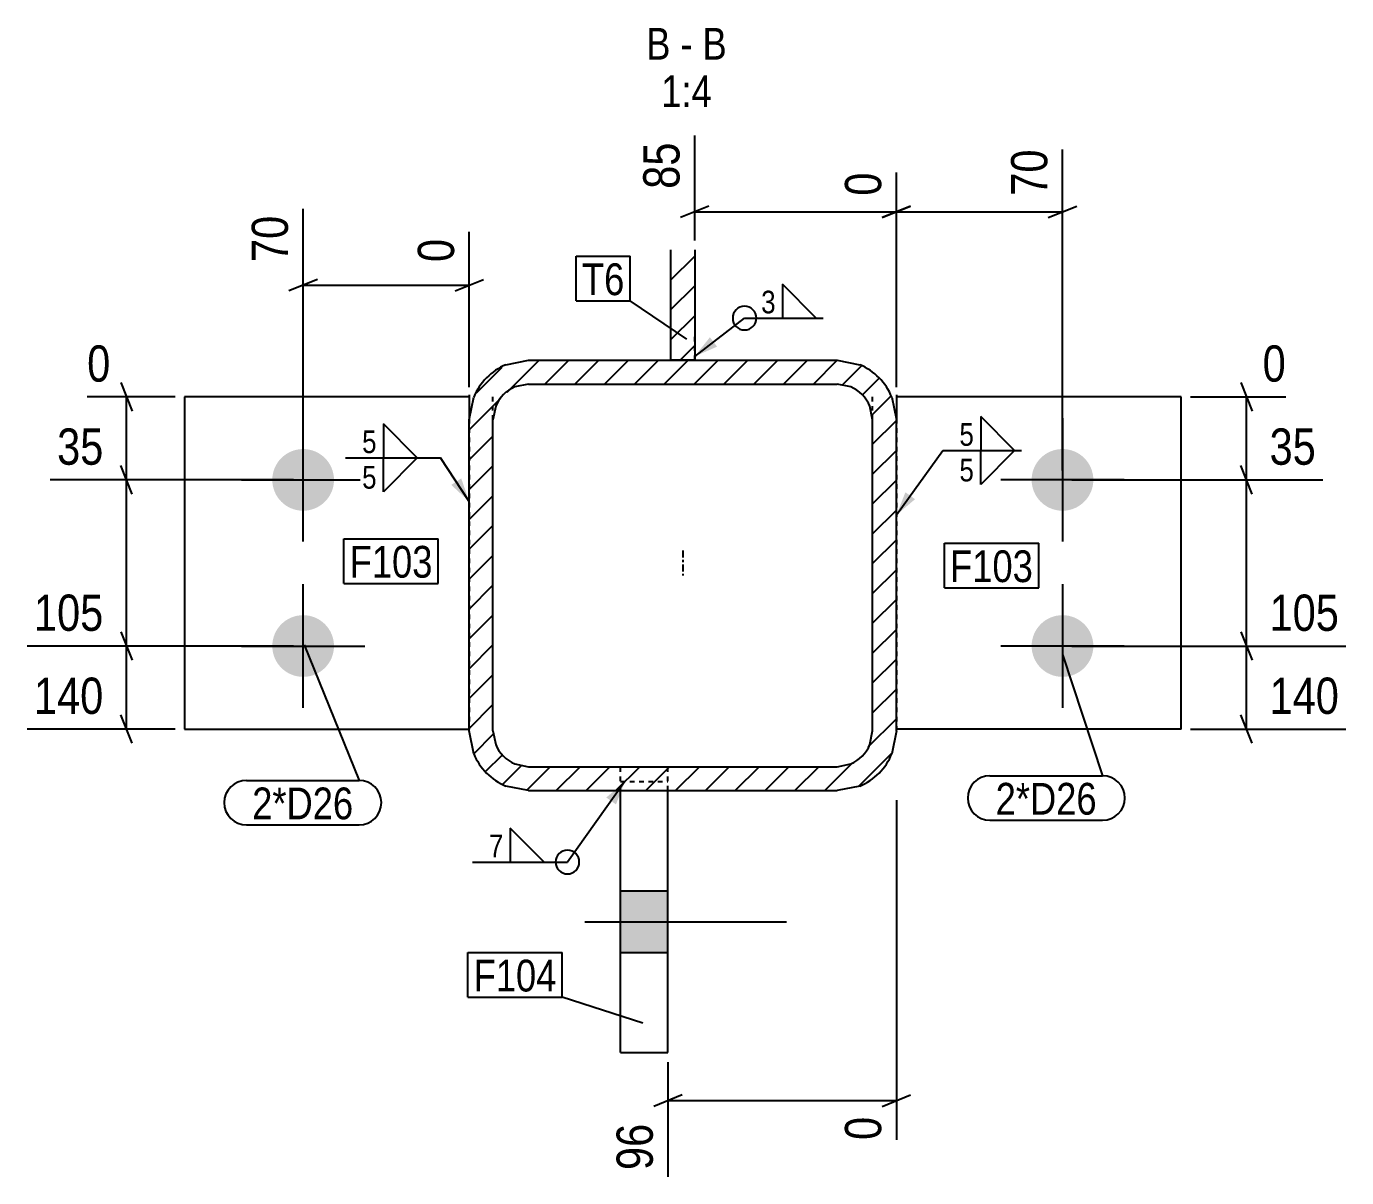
# Model space of a CAD drawing. Header units: millimetres. Extents: x 12 to 36661, y 8 to 829.
# Drawn here: x 20532 to 21089, y 9 to 494 of the extents above; entities that cross this region are included whole.
import ezdxf

# ---------------------------------------------------------------- set-up
doc = ezdxf.new("R2010")
doc.units = ezdxf.units.MM
doc.linetypes.add('DXK_LINE_DOT2', pattern=[3.9198, 1.9599, -1.9599])
doc.linetypes.add('DXK_LINE_DOT3', pattern=[5.9187, 2.979, -0.9799, 0.9799, -0.9799])
for name, color, linetype in [('MÅLSÆTNING', 7, 'Continuous'), ('STÅL', 7, 'Continuous'), ('TEKST', 7, 'Continuous')]:
    doc.layers.add(name, color=color, linetype=linetype)
doc.styles.add('Arial Narrow', font='ARIALN.TTF', dxfattribs={"height": 0.2})

msp = doc.modelspace()

# ---------------------------------------------------------------- hatches: boundary and pattern name
at = {"layer": 'STÅL', "linetype": 'Continuous'}
h = msp.add_hatch(dxfattribs=at)
h.set_pattern_fill('', scale=2.8, style=0, pattern_type=0)
h.set_pattern_definition([(45, (20803.776, 400.188), (-6.2862, 6.2862), [])])
h.paths.add_polyline_path([(20813.78, 400.19), (20803.78, 400.19), (20803.78, 353.73), (20813.78, 353.73)])
h = msp.add_hatch(dxfattribs=at)
h.set_pattern_fill('', scale=2.8, style=0, pattern_type=0)
h.set_pattern_definition([(45, (20720.6795, 187.924), (-6.28618, 6.28618), [])])
h.paths.add_polyline_path([(20718.78, 197.56), (20720.68, 187.92), (20726.1, 179.75), (20734.21, 174.29), (20743.78, 172.38), (20873.78, 172.38), (20883.34, 174.29), (20891.45, 179.75), (20896.87, 187.92), (20898.78, 197.56), (20898.78, 328.54), (20896.87, 338.18), (20891.45, 346.35), (20883.34, 351.81), (20873.78, 353.73), (20743.78, 353.73), (20734.21, 351.81), (20726.1, 346.35), (20720.68, 338.18), (20718.78, 328.54)])
h.paths.add_polyline_path([(20729.92, 334.32), (20733.17, 339.23), (20738.04, 342.5), (20743.78, 343.65), (20873.78, 343.65), (20879.52, 342.5), (20884.38, 339.23), (20887.63, 334.32), (20888.78, 328.54), (20888.78, 197.56), (20887.63, 191.78), (20884.38, 186.88), (20879.52, 183.6), (20873.78, 182.45), (20743.78, 182.45), (20738.04, 183.6), (20733.17, 186.88), (20729.92, 191.78), (20728.78, 197.56), (20728.78, 328.54)])
for points in [[(20648.78, 316.29, -1), (20648.78, 290.29, -1)], [(20968.78, 290.29, -1), (20968.78, 316.29, -1)], [(20648.78, 246.29, -1), (20648.78, 220.29, -1)], [(20968.78, 220.29, -1), (20968.78, 246.29, -1)], [(20802.53, 104.11), (20802.53, 130.11), (20782.53, 130.11), (20782.53, 104.11)]]:
    msp.add_hatch(color=96, dxfattribs=at).paths.add_polyline_path(points)
at = {"layer": 'TEKST', "linetype": 'Continuous'}
for points in [[(20823.23, 359.43), (20813.78, 355.32), (20820.19, 363.39)], [(20715.4, 303.9), (20718.78, 294.16), (20711.21, 301.17)], [(20906.65, 295.15), (20898.78, 288.5), (20902.6, 298.07)], [(20776.53, 169.46), (20784.38, 176.14), (20780.6, 166.55)]]:
    msp.add_hatch(color=3, dxfattribs=at).paths.add_polyline_path(points)

# ---------------------------------------------------------------- linework, layer by layer
at = {"layer": 'MÅLSÆTNING', "color": 7, "linetype": 'Continuous'}
for p, q in [((20813.78, 404.19), (20813.78, 448.36)), ((20968.78, 307.29), (20968.78, 442.54)), ((20898.78, 342.29), (20898.78, 432.79)), ((20898.78, 342.29), (20898.78, 432.79)), ((20648.78, 307.29), (20648.78, 417.52)), ((20819.78, 418.64), (20807.78, 413.84)), ((20904.78, 418.64), (20892.78, 413.84)), ((20892.78, 413.84), (20904.78, 418.64)), ((20962.78, 413.84), (20974.78, 418.64)), ((20813.78, 416.24), (20898.78, 416.24)), ((20898.78, 416.24), (20968.78, 416.24)), ((20718.78, 342.29), (20718.78, 407.77)), ((20654.78, 387.79), (20642.78, 382.99)), ((20648.78, 385.39), (20718.78, 385.39)), ((20712.78, 382.99), (20724.78, 387.79)), ((20571.92, 344.29), (20576.72, 332.29)), ((21043.94, 344.29), (21048.74, 332.29)), ((20594.78, 338.29), (20557.77, 338.29)), ((20574.32, 303.29), (20574.32, 338.29)), ((21022.78, 338.29), (21062.89, 338.29)), ((21046.34, 303.29), (21046.34, 338.29)), ((20576.72, 297.29), (20571.92, 309.29)), ((20576.72, 297.29), (20571.92, 309.29)), ((21048.74, 297.29), (21043.94, 309.29)), ((21048.74, 297.29), (21043.94, 309.29)), ((20644.78, 303.29), (20542.19, 303.29)), ((20644.78, 303.29), (20542.19, 303.29)), ((20574.32, 233.29), (20574.32, 303.29)), ((20972.78, 303.29), (21078.47, 303.29)), ((20972.78, 303.29), (21078.47, 303.29)), ((21046.34, 233.29), (21046.34, 303.29)), ((20571.92, 239.29), (20576.72, 227.29)), ((20571.92, 239.29), (20576.72, 227.29)), ((21043.94, 239.29), (21048.74, 227.29)), ((21043.94, 239.29), (21048.74, 227.29)), ((20644.78, 233.29), (20532.44, 233.29)), ((20644.78, 233.29), (20532.44, 233.29)), ((20574.32, 198.29), (20574.32, 233.29)), ((20972.78, 233.29), (21088.22, 233.29)), ((20972.78, 233.29), (21088.22, 233.29)), ((21046.34, 198.29), (21046.34, 233.29)), ((20576.72, 192.29), (20571.92, 204.29)), ((21048.74, 192.29), (21043.94, 204.29)), ((20594.78, 198.29), (20532.44, 198.29)), ((21022.78, 198.29), (21088.22, 198.29)), ((20898.78, 168.38), (20898.78, 25.18)), ((20802.53, 58), (20802.53, 9.6)), ((20808.53, 44.13), (20796.53, 39.33)), ((20802.53, 41.73), (20898.78, 41.73)), ((20892.78, 39.33), (20904.78, 44.13))]:
    msp.add_line(p, q, dxfattribs=at)
at = {"layer": 'STÅL', "color": 2, "linetype": 'Continuous'}
for p, q in [((20803.78, 353.73), (20803.78, 400.19)), ((20813.78, 400.19), (20813.78, 353.73)), ((20734.21, 351.81), (20743.78, 353.73)), ((20743.78, 353.73), (20873.78, 353.73)), ((20813.78, 353.73), (20803.78, 353.73)), ((20873.78, 353.73), (20883.34, 351.81)), ((20743.78, 343.65), (20738.04, 342.5)), ((20743.78, 343.65), (20873.78, 343.65)), ((20879.52, 342.5), (20873.78, 343.65)), ((20718.78, 338.29), (20598.78, 338.29)), ((20598.78, 338.29), (20598.78, 198.29)), ((20718.78, 339.08), (20718.78, 338.29)), ((20718.78, 338.29), (20718.78, 332.86)), ((20718.78, 328.54), (20720.68, 338.18)), ((20729.92, 334.32), (20728.78, 328.54)), ((20888.78, 328.54), (20887.63, 334.32)), ((20896.87, 338.18), (20898.78, 328.54)), ((20898.78, 339.08), (20898.78, 338.29)), ((20898.78, 338.29), (20898.78, 332.86)), ((21018.78, 338.29), (20898.78, 338.29)), ((21018.78, 198.29), (21018.78, 338.29)), ((20718.78, 332.86), (20718.78, 328.54)), ((20718.78, 197.56), (20718.78, 328.54)), ((20728.78, 197.56), (20728.78, 328.54)), ((20888.78, 197.56), (20888.78, 328.54)), ((20898.78, 332.86), (20898.78, 328.54)), ((20898.78, 197.56), (20898.78, 328.54)), ((20598.78, 198.29), (20718.78, 198.29)), ((20720.68, 187.92), (20718.78, 197.56)), ((20728.78, 197.56), (20729.92, 191.78)), ((20887.63, 191.78), (20888.78, 197.56)), ((20898.78, 197.56), (20896.87, 187.92)), ((21018.78, 198.29), (20898.78, 198.29)), ((20738.04, 183.6), (20743.78, 182.45)), ((20873.78, 182.45), (20879.52, 183.6)), ((20743.78, 182.45), (20873.78, 182.45)), ((20743.78, 172.38), (20734.21, 174.29)), ((20883.34, 174.29), (20873.78, 172.38)), ((20743.78, 172.38), (20873.78, 172.38)), ((20782.53, 62), (20782.53, 172.38)), ((20802.53, 62), (20802.53, 172.38)), ((20782.53, 62), (20802.53, 62))]:
    msp.add_line(p, q, dxfattribs=at)
at = {"layer": 'STÅL', "color": 7, "linetype": 'DXK_LINE_DOT2'}
for p, q in [((20803.78, 353.73), (20803.78, 364.27)), ((20813.78, 353.73), (20813.78, 364.27)), ((20718.78, 338.29), (20718.78, 332.86)), ((20728.78, 328.54), (20728.78, 339.08)), ((20888.78, 328.54), (20888.78, 339.08)), ((20898.78, 338.29), (20898.78, 332.86)), ((20718.78, 332.86), (20718.78, 198.29)), ((20898.78, 332.86), (20898.78, 198.29)), ((20728.78, 197.56), (20728.78, 208.11)), ((20888.78, 197.56), (20888.78, 208.11)), ((20718.78, 197.56), (20718.78, 198.29)), ((20898.78, 197.56), (20898.78, 198.29)), ((20782.53, 172.38), (20782.53, 182.92)), ((20802.53, 172.38), (20802.53, 182.92)), ((20782.53, 176.14), (20802.53, 176.14))]:
    msp.add_line(p, q, dxfattribs=at)
at = {"layer": 'STÅL', "color": 96, "linetype": 'Continuous'}
for p, q in [((20648.78, 277.29), (20648.78, 329.29)), ((20968.78, 329.29), (20968.78, 277.29)), ((20622.78, 303.29), (20674.78, 303.29)), ((20994.78, 303.29), (20942.78, 303.29)), ((20648.78, 207.29), (20648.78, 259.29)), ((20968.78, 259.29), (20968.78, 207.29)), ((20622.78, 233.29), (20674.78, 233.29)), ((20994.78, 233.29), (20942.78, 233.29)), ((20782.53, 130.11), (20802.53, 130.11)), ((20767.53, 117.11), (20852.53, 117.11)), ((20782.53, 104.11), (20802.53, 104.11))]:
    msp.add_line(p, q, dxfattribs=at)
at = {"layer": 'STÅL', "color": 7, "linetype": 'DXK_LINE_DOT3'}
msp.add_line((20808.78, 273.59), (20808.78, 263.05), dxfattribs=at)
at = {"layer": 'STÅL', "color": 2, "linetype": 'Continuous'}
for centre, radius, start, end in [((20743.9, 328.66), 25.09, 112.7149, 157.7138), ((20873.65, 328.66), 25.09, 22.2862, 67.2851), ((20743.85, 328.61), 15.06, 112.7149, 157.7138), ((20873.7, 328.61), 15.06, 22.2862, 67.2851), ((20743.85, 197.49), 15.06, 202.2862, 247.2851), ((20873.7, 197.49), 15.06, 292.7149, 337.7138), ((20743.9, 197.44), 25.09, 202.2862, 247.2851), ((20873.65, 197.44), 25.09, 292.7149, 337.7138)]:
    msp.add_arc(centre, radius, start, end, dxfattribs=at)
at = {"layer": 'TEKST', "color": 3, "linetype": 'Continuous'}
for p, q in [((20813.78, 355.32), (20834.8, 371.46)), ((20718.78, 294.16), (20706.73, 312.59)), ((20898.78, 288.5), (20918.35, 315.65)), ((20784.38, 176.14), (20760.17, 142.27))]:
    msp.add_line(p, q, dxfattribs=at)
for centre, start, end in [((20834.8, 371.46), 90, 270), ((20760.17, 142.27), 90, 270), ((20760.17, 142.27), 270, 90)]:
    msp.add_arc(centre, 5, start, end, dxfattribs=at)

# ---------------------------------------------------------------- wipeouts: each hides what was drawn before it
at = {"color": 0, "linetype": 'Continuous'}
for points, layer in [([(20810.58, 448.65), (20788.18, 448.65), (20788.18, 422.75), (20810.58, 422.75)], 'MÅLSÆTNING'), ([(20645.58, 417.8), (20623.18, 417.8), (20623.18, 391.9), (20645.58, 391.9)], 'MÅLSÆTNING'), ([(20715.58, 408.05), (20693.18, 408.05), (20693.18, 391.9), (20715.58, 391.9)], 'MÅLSÆTNING'), ([(20567.81, 306.49), (20567.81, 328.89), (20541.91, 328.89), (20541.91, 306.49)], 'MÅLSÆTNING'), ([(21078.76, 306.49), (21078.76, 328.89), (21052.86, 328.89), (21052.86, 306.49)], 'MÅLSÆTNING'), ([(20567.81, 236.49), (20567.81, 258.89), (20532.16, 258.89), (20532.16, 236.49)], 'MÅLSÆTNING'), ([(21088.51, 236.49), (21088.51, 258.89), (21052.86, 258.89), (21052.86, 236.49)], 'MÅLSÆTNING'), ([(20567.81, 201.49), (20567.81, 223.89), (20532.16, 223.89), (20532.16, 201.49)], 'MÅLSÆTNING'), ([(21088.51, 201.49), (21088.51, 223.89), (21052.86, 223.89), (21052.86, 201.49)], 'MÅLSÆTNING'), ([(20799.33, 35.21), (20776.93, 35.21), (20776.93, 9.31), (20799.33, 9.31)], 'MÅLSÆTNING'), ([(20803.58, 480.36), (20803.58, 494.36), (20793.36, 494.36), (20793.36, 480.36)], 'TEKST'), ([(20812.88, 480.36), (20812.88, 494.36), (20807.78, 494.36), (20807.78, 480.36)], 'TEKST'), ([(20827.31, 480.36), (20827.31, 494.36), (20817.08, 494.36), (20817.08, 480.36)], 'TEKST'), ([(20821, 460.36), (20821, 474.36), (20799.67, 474.36), (20799.67, 460.36)], 'TEKST')]:
    msp.add_wipeout(points, dxfattribs=at).dxf.layer = layer
at = {"color": 0}
for points in [[(20784.15, 381.15), (20784.15, 395.15), (20766.26, 395.15), (20766.26, 381.15)], [(20848.69, 372.66), (20848.69, 384.26), (20841, 384.26), (20841, 372.66)], [(20932.25, 316.85), (20932.25, 328.45), (20924.55, 328.45), (20924.55, 316.85)], [(20680.53, 313.79), (20680.53, 325.39), (20672.84, 325.39), (20672.84, 313.79)], [(20703.34, 262.1), (20703.34, 276.1), (20668.38, 276.1), (20668.38, 262.1)], [(20956.36, 260.23), (20956.36, 274.23), (20921.4, 274.23), (20921.4, 260.23)], [(20669.94, 160.29), (20669.94, 174.29), (20627.31, 174.29), (20627.31, 160.29)], [(20983.25, 162.25), (20983.25, 176.25), (20940.62, 176.25), (20940.62, 162.25)], [(20733.97, 143.47), (20733.97, 155.07), (20726.28, 155.07), (20726.28, 143.47)], [(20755.57, 87.75), (20755.57, 101.75), (20720.61, 101.75), (20720.61, 87.75)]]:
    msp.add_wipeout(points, dxfattribs=at).dxf.layer = 'TEKST'

# ---------------------------------------------------------------- next in the draw order: linework, layer by layer
at = {"layer": 'TEKST', "color": 3, "linetype": 'Continuous'}
for p, q in [((20865.04, 371.46), (20850.75, 385.75)), ((20850.75, 385.75), (20850.75, 371.46)), ((20834.8, 371.46), (20867.89, 371.46)), ((20850.75, 371.46), (20865.04, 371.46)), ((20948.59, 315.65), (20934.3, 329.93)), ((20934.3, 329.93), (20934.3, 315.65)), ((20696.88, 312.59), (20682.59, 326.87)), ((20682.59, 326.87), (20682.59, 312.59)), ((20682.59, 312.59), (20696.88, 312.59)), ((20934.3, 315.65), (20948.59, 315.65)), ((20750.32, 142.27), (20736.03, 156.56)), ((20736.03, 156.56), (20736.03, 142.27)), ((20720.08, 142.27), (20760.17, 142.27)), ((20736.03, 142.27), (20750.32, 142.27))]:
    msp.add_line(p, q, dxfattribs=at)
msp.add_arc((20834.8, 371.46), 5, 270, 90, dxfattribs=at)

# ---------------------------------------------------------------- next in the draw order: texts
at = {"layer": 'MÅLSÆTNING', "color": 3, "linetype": 'Continuous', "style": 'Arial Narrow'}
for s, height, p in [('85', 15.271, (20807.38, 425.95)), ('70', 15.271, (20642.38, 395.1)), ('0', 15.27, (20712.38, 395.1)), ('96', 15.271, (20796.13, 12.51))]:
    msp.add_text(s, height=height, rotation=90.0002, dxfattribs=at).set_placement(p)
for s, p in [('35', (20545.11, 309.69)), ('35', (21056.06, 309.69)), ('105', (20535.36, 239.69)), ('105', (21056.06, 239.69)), ('140', (20535.36, 204.69)), ('140', (21056.06, 204.69))]:
    msp.add_text(s, height=15.271, dxfattribs=at).set_placement(p)
at = {"layer": 'TEKST', "color": 3, "linetype": 'Continuous', "style": 'Arial Narrow'}
for s, height, p in [('B', 13.36, (20793.36, 480.36)), ('B', 13.36, (20817.08, 480.36)), ('-', 13.36, (20807.78, 480.36)), ('1:4', 13.362, (20799.67, 460.36))]:
    msp.add_text(s, height=height, dxfattribs=at).set_placement(p)
at = {"layer": 'TEKST', "color": 3, "style": 'Arial Narrow'}
for s, p in [('3', (20841.8, 373.46)), ('5', (20673.64, 314.59)), ('5', (20925.35, 317.65)), ('7', (20727.08, 144.27))]:
    msp.add_text(s, height=9.54, dxfattribs=at).set_placement(p)

# ---------------------------------------------------------------- next in the draw order: wipeouts: each hides what was drawn before it
at = {"color": 0, "linetype": 'Continuous'}
for points in [[(20965.58, 445.74), (20943.18, 445.74), (20943.18, 419.84), (20965.58, 419.84)], [(20895.58, 435.99), (20873.18, 435.99), (20873.18, 419.84), (20895.58, 419.84)], [(20570.72, 341.49), (20570.72, 363.89), (20554.57, 363.89), (20554.57, 341.49)], [(21066.09, 341.49), (21066.09, 363.89), (21049.94, 363.89), (21049.94, 341.49)], [(20895.58, 38.13), (20873.18, 38.13), (20873.18, 21.98), (20895.58, 21.98)]]:
    msp.add_wipeout(points, dxfattribs=at).dxf.layer = 'MÅLSÆTNING'
at = {"color": 0}
for points in [[(20784.15, 381.15), (20784.15, 395.15), (20766.26, 395.15), (20766.26, 381.15)], [(20703.34, 262.1), (20703.34, 276.1), (20668.38, 276.1), (20668.38, 262.1)], [(20956.36, 260.23), (20956.36, 274.23), (20921.4, 274.23), (20921.4, 260.23)], [(20669.94, 160.29), (20669.94, 174.29), (20627.31, 174.29), (20627.31, 160.29)], [(20983.25, 162.25), (20983.25, 176.25), (20940.62, 176.25), (20940.62, 162.25)], [(20755.57, 87.75), (20755.57, 101.75), (20720.61, 101.75), (20720.61, 87.75)]]:
    msp.add_wipeout(points, dxfattribs=at).dxf.layer = 'TEKST'

# ---------------------------------------------------------------- next in the draw order: linework, layer by layer
at = {"layer": 'TEKST', "color": 7, "linetype": 'Continuous'}
for p, q in [((20763.86, 397.55), (20786.55, 397.55)), ((20763.86, 378.75), (20763.86, 397.55)), ((20786.55, 378.75), (20786.55, 397.55)), ((20763.86, 378.75), (20786.55, 378.75)), ((20810.52, 362.59), (20786.55, 378.75)), ((20665.98, 278.5), (20705.74, 278.5)), ((20665.98, 259.7), (20665.98, 278.5)), ((20705.74, 259.7), (20705.74, 278.5)), ((20919, 276.63), (20958.76, 276.63)), ((20919, 257.83), (20919, 276.63)), ((20958.76, 257.83), (20958.76, 276.63)), ((20665.98, 259.7), (20705.74, 259.7)), ((20919, 257.83), (20958.76, 257.83)), ((20649.18, 233.81), (20672.34, 176.69)), ((20968.78, 229.75), (20985.65, 178.65)), ((20938.22, 178.65), (20985.65, 178.65)), ((20624.91, 176.69), (20672.34, 176.69)), ((20624.91, 157.89), (20672.34, 157.89)), ((20938.22, 159.85), (20985.65, 159.85)), ((20718.21, 104.15), (20757.97, 104.15)), ((20718.21, 85.35), (20718.21, 104.15)), ((20757.97, 85.35), (20757.97, 104.15)), ((20718.21, 85.35), (20757.97, 85.35)), ((20791.93, 74.44), (20757.97, 85.35))]:
    msp.add_line(p, q, dxfattribs=at)
for centre, start, end in [((20938.22, 169.25), 90, 270), ((20985.65, 169.25), 270, 90), ((20624.91, 167.29), 90, 270), ((20672.34, 167.29), 270, 90)]:
    msp.add_arc(centre, 9.4, start, end, dxfattribs=at)

# ---------------------------------------------------------------- next in the draw order: texts
at = {"layer": 'MÅLSÆTNING', "color": 3, "linetype": 'Continuous', "style": 'Arial Narrow'}
for s, height, p in [('70', 15.271, (20962.38, 423.04)), ('0', 15.27, (20892.38, 423.04)), ('0', 15.27, (20892.38, 25.18))]:
    msp.add_text(s, height=height, rotation=90.0002, dxfattribs=at).set_placement(p)
for p in [(20557.77, 344.69), (21053.14, 344.69)]:
    msp.add_text('0', height=15.27, dxfattribs=at).set_placement(p)
at = {"layer": 'TEKST', "color": 3, "style": 'Arial Narrow'}
for s, p in [('T6', (20766.26, 381.15)), ('F103', (20668.38, 262.1)), ('F103', (20921.4, 260.23)), ('2*D26', (20627.31, 160.29)), ('2*D26', (20940.62, 162.25)), ('F104', (20720.61, 87.75))]:
    msp.add_text(s, height=13.362, dxfattribs=at).set_placement(p)

# ---------------------------------------------------------------- next in the draw order: wipeouts: each hides what was drawn before it
at = {"color": 0, "linetype": 'Continuous'}
for points in [[(20932.25, 301.85), (20932.25, 313.45), (20924.55, 313.45), (20924.55, 301.85)], [(20680.53, 298.79), (20680.53, 310.39), (20672.84, 310.39), (20672.84, 298.79)]]:
    msp.add_wipeout(points, dxfattribs=at).dxf.layer = 'TEKST'

# ---------------------------------------------------------------- next in the draw order: linework, layer by layer
at = {"layer": 'TEKST', "color": 3, "linetype": 'Continuous'}
for p, q in [((20666.64, 312.59), (20706.73, 312.59)), ((20682.59, 312.59), (20696.88, 312.59)), ((20696.88, 312.59), (20682.59, 298.3)), ((20682.59, 298.3), (20682.59, 312.59)), ((20918.35, 315.65), (20951.45, 315.65)), ((20934.3, 315.65), (20948.59, 315.65)), ((20948.59, 315.65), (20934.3, 301.36)), ((20934.3, 301.36), (20934.3, 315.65))]:
    msp.add_line(p, q, dxfattribs=at)

# ---------------------------------------------------------------- next in the draw order: texts
at = {"layer": 'TEKST', "color": 3, "linetype": 'Continuous', "style": 'Arial Narrow'}
for p in [(20925.35, 302.65), (20673.64, 299.59)]:
    msp.add_text('5', height=9.54, dxfattribs=at).set_placement(p)

doc.saveas('drawing.dxf')
